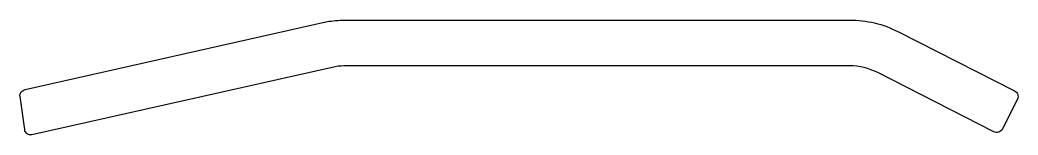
# Model space of a CAD drawing. Extents: x 147.8 to 195.9, y 232 to 237.5.
import ezdxf

# ---------------------------------------------------------------- set-up
doc = ezdxf.new("R2010")
doc.units = 0
doc.layers.add('ANA', color=220, linetype='CONTINUOUS')

msp = doc.modelspace()

# ---------------------------------------------------------------- linework, layer by layer
at = {"layer": 'ANA', "color": 7}
msp.add_lwpolyline([(163.591, 235.298, 0.035263), (163.029, 235.258), (148.415, 231.984, -0.414214), (148.075, 232.239), (147.85, 233.823, -0.414214), (148.105, 234.162), (162.72, 237.436, -0.035263), (163.591, 237.498), (187.792, 237.498, -0.117782), (190.142, 236.936), (195.741, 234.1, -0.414214), (195.873, 233.697), (195.15, 232.269, -0.414214), (194.746, 232.137), (189.148, 234.974, 0.117782), (187.792, 235.298)], format="xyb", close=True, dxfattribs=at)

doc.saveas('drawing.dxf')
